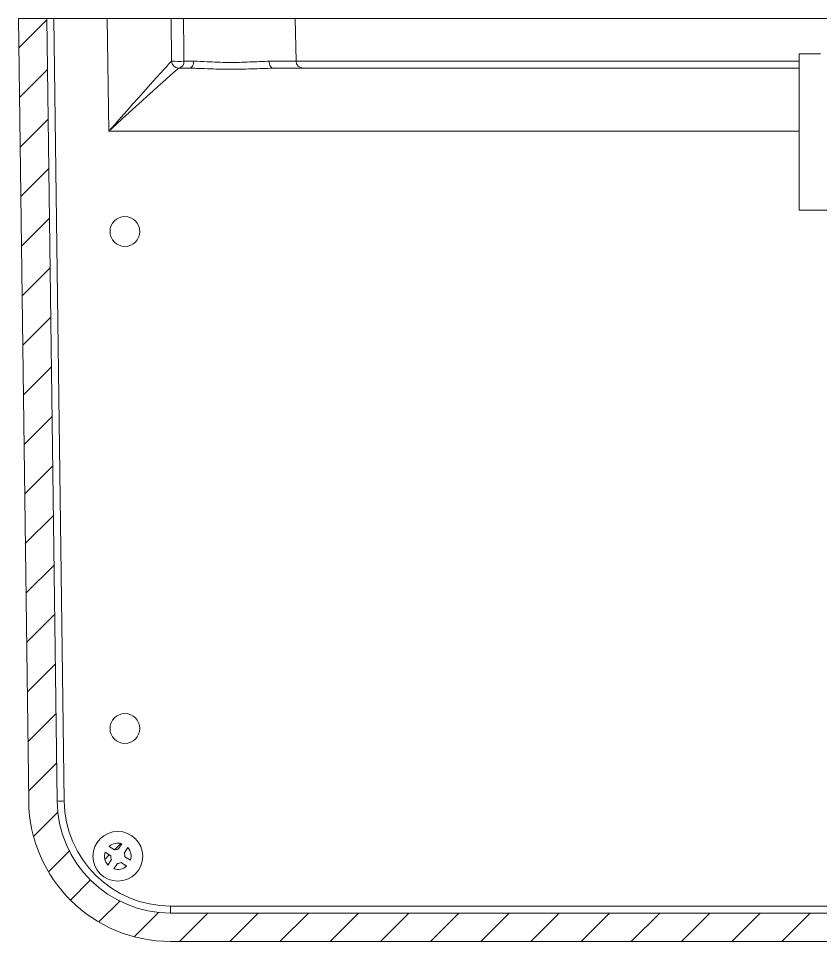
# Model space of a CAD drawing. Extents: x 14808 to 20058, y -13198 to -11680.
# Drawn here: x 18477.7 to 18534.2, y -13048 to -12982.9 of the extents above; entities that cross this region are included whole.
import ezdxf

# ---------------------------------------------------------------- set-up
doc = ezdxf.new("R2010")
doc.units = 0
doc.header["$LTSCALE"] = 7
doc.header["$MEASUREMENT"] = 0
doc.layers.get('0').update_dxf_attribs({"color": 2, "linetype": 'CONTINUOUS'})
pattern_1 = [(45, (18721.099, -12851.9663), (-1.122532, 1.122532), [])]

msp = doc.modelspace()

# ---------------------------------------------------------------- hatches: boundary and pattern name
at = {"linetype": 'Continuous', "lineweight": 0}
h = msp.add_hatch(dxfattribs=at)
h.set_pattern_fill('ANSI31', color=2, scale=20, style=0)
edge = h.paths.add_edge_path(flags=0)
edge.add_line((18480.383, -13038.055), (18479.661, -12982.95))
edge.add_line((18479.661, -12982.95), (18477.661, -12982.95))
edge.add_line((18477.661, -12982.95), (18478.383, -13038.081))
edge.add_arc((18488.382, -13037.95), 10, 180.75, 270)
edge.add_line((18488.382, -13047.95), (18621.699, -13047.95))
edge.add_line((18621.699, -13047.95), (18621.699, -13045.95))
edge.add_line((18621.699, -13045.95), (18488.382, -13045.95))
edge.add_arc((18488.382, -13037.95), 8, 180.75, 270, ccw=False)
h = msp.add_hatch(dxfattribs=at)
h.set_pattern_fill('ANSI31', scale=0.5, style=0)
h.set_pattern_definition(pattern_1)
edge = h.paths.add_edge_path(flags=0)
edge.add_arc((18484.661, -13041.95), 0.932, 72.41331, 131.28828)
edge.add_line((18484.046, -13041.25), (18484.435, -13041.504))
edge.add_arc((18484.661, -13041.95), 0.5, 86.8508, 116.8508, ccw=False)
edge.add_line((18484.689, -13041.451), (18484.943, -13041.062))
h = msp.add_hatch(dxfattribs=at)
h.set_pattern_fill('ANSI31', scale=0.5, style=0)
h.set_pattern_definition(pattern_1)
edge = h.paths.add_edge_path(flags=0)
edge.add_arc((18484.661, -13041.95), 0.932, 342.41331, 401.28828)
edge.add_line((18485.361, -13041.335), (18485.107, -13041.724))
edge.add_arc((18484.661, -13041.95), 0.5, -3.1492, 26.8508, ccw=False)
edge.add_line((18485.16, -13041.977), (18485.55, -13042.232))
h = msp.add_hatch(dxfattribs=at)
h.set_pattern_fill('ANSI31', scale=0.5, style=0)
h.set_pattern_definition(pattern_1)
edge = h.paths.add_edge_path(flags=0)
edge.add_arc((18484.661, -13041.95), 0.932, 162.41331, 221.28828)
edge.add_line((18483.961, -13042.565), (18484.215, -13042.176))
edge.add_arc((18484.661, -13041.95), 0.5, 176.8508, 206.8508, ccw=False)
edge.add_line((18484.162, -13041.923), (18483.773, -13041.668))
h = msp.add_hatch(dxfattribs=at)
h.set_pattern_fill('ANSI31', scale=0.5, style=0)
h.set_pattern_definition(pattern_1)
edge = h.paths.add_edge_path(flags=0)
edge.add_arc((18484.661, -13041.95), 0.932, 252.41331, 311.28828)
edge.add_line((18485.276, -13042.65), (18484.887, -13042.396))
edge.add_arc((18484.661, -13041.95), 0.5, 266.8508, 296.8508, ccw=False)
edge.add_line((18484.634, -13042.449), (18484.38, -13042.838))

# ---------------------------------------------------------------- linework, layer by layer
at = {"color": 7, "linetype": 'Continuous', "lineweight": 15}
for p, q in [((18478.383, -13038.081), (18477.661, -12982.95)), ((18479.661, -12982.95), (18477.661, -12982.95)), ((18480.383, -13038.055), (18479.661, -12982.95)), ((18480.161, -12982.95), (18479.661, -12982.95)), ((18480.883, -13038.055), (18480.161, -12982.95)), ((18480.161, -12982.95), (18483.912, -12982.95)), ((18483.912, -12982.95), (18484.016, -12990.891)), ((18488.411, -12982.95), (18483.912, -12982.95)), ((18488.451, -12985.957), (18488.411, -12982.95)), ((18489.286, -12982.95), (18497.161, -12982.95)), ((18497.214, -12985.959), (18497.161, -12982.95)), ((18497.161, -12982.95), (18534.661, -12982.95)), ((18534.161, -12985.45), (18532.661, -12985.45)), ((18532.661, -12985.45), (18532.661, -12996.45)), ((18489.318, -12985.959), (18490.007, -12985.959)), ((18489.715, -12986.45), (18488.95, -12986.45)), ((18532.661, -12986.45), (18495.607, -12986.45)), ((18532.661, -12996.45), (18548.661, -12996.45)), ((18484.046, -13041.25), (18484.435, -13041.504)), ((18484.689, -13041.451), (18484.943, -13041.062)), ((18485.361, -13041.335), (18485.107, -13041.724)), ((18484.162, -13041.923), (18483.773, -13041.668)), ((18483.961, -13042.565), (18484.215, -13042.176)), ((18485.16, -13041.977), (18485.55, -13042.232)), ((18484.634, -13042.449), (18484.38, -13042.838)), ((18485.276, -13042.65), (18484.887, -13042.396)), ((18488.382, -13045.457), (18488.382, -13045.95)), ((18621.699, -13045.95), (18488.382, -13045.95)), ((18621.699, -13047.95), (18488.382, -13047.95))]:
    msp.add_line(p, q, dxfattribs=at)
at = {"color": 8, "linetype": 'Continuous', "lineweight": 15}
for p, q in [((18495.316, -12985.959), (18497.214, -12985.959)), ((18497.214, -12985.957), (18532.661, -12985.957)), ((18484.016, -12990.891), (18532.661, -12990.891)), ((18617.866, -13045.457), (18488.382, -13045.457))]:
    msp.add_line(p, q, dxfattribs=at)
at = {"color": 7, "linetype": 'Continuous', "lineweight": 15, "flags": 128}
for points in [[(18489.715, -12986.45), (18489.771, -12986.441), (18489.825, -12986.413), (18489.875, -12986.368), (18489.919, -12986.307), (18489.956, -12986.232), (18489.983, -12986.147), (18490, -12986.055), (18490.007, -12985.959)], [(18495.607, -12986.45), (18495.551, -12986.441), (18495.497, -12986.413), (18495.447, -12986.368), (18495.403, -12986.307), (18495.367, -12986.232), (18495.34, -12986.147), (18495.322, -12986.055), (18495.316, -12985.959)]]:
    msp.add_lwpolyline(points, dxfattribs=at)
at = {"color": 7, "linetype": 'Continuous', "lineweight": 15}
for centre, radius in [((18485.161, -12997.95), 1.05), ((18485.161, -13032.95), 1.05), ((18484.661, -13041.95), 1.75)]:
    msp.add_circle(centre, radius, dxfattribs=at)
for centre, radius, start, end in [((18488.95, -12985.95), 0.5, 180.75719, 269.99765), ((18488.951, -12985.95), 0.5, 180.75, 270), ((18488.899, -12980.038), 5.935, 265.6667, 274.04502), ((18488.874, -12986.01), 0.447, 279.87104, 6.58515), ((18497.714, -12985.95), 0.5, 181, 270), ((18488.382, -13037.95), 10, 180.75, 270), ((18488.382, -13037.95), 8, 180.75, 270), ((18480.633, -13028.504), 9.554, 268.50068, 271.49932), ((18488.382, -13037.957), 7.5, 180.75, 270), ((18484.661, -13041.95), 0.932, 72.41331, 131.28828), ((18484.661, -13041.95), 0.5, 86.8508, 116.8508), ((18484.661, -13041.95), 0.932, 342.41331, 41.28828), ((18484.661, -13041.95), 0.932, 162.41331, 221.28828), ((18484.661, -13041.95), 0.5, 176.8508, 206.8508), ((18484.661, -13041.95), 0.5, 356.8508, 26.8508), ((18484.661, -13041.95), 0.932, 252.41331, 311.28828), ((18484.661, -13041.95), 0.5, 266.8508, 296.8508)]:
    msp.add_arc(centre, radius, start, end, dxfattribs=at)
for centre, major_axis, ratio, start_param, end_param in [((18484.016, -12990.95), (4.435, 4.993), 0.005857, 0.006496, 1.564202), ((18483.95, -12985.95), (4.5, -0.007), 0.001454, 6.270288, 6.283206), ((18484.016, -12990.95), (4.935, 4.5), 0.006517, 0.007147, 1.564854)]:
    msp.add_ellipse(centre, major_axis=major_axis, ratio=ratio, start_param=start_param, end_param=end_param, dxfattribs=at)
for points, knots in [([(18488.411, -12982.95), (18488.417, -12982.95), (18488.428, -12982.95), (18488.514, -12982.95), (18488.641, -12982.95), (18488.8, -12982.95), (18488.97, -12982.95), (18489.134, -12982.95), (18489.236, -12982.95), (18489.28, -12982.95), (18489.286, -12982.95)], [0, 0, 0, 0, 0.139592, 0.279188, 0.418694, 0.558081, 0.697405, 0.836748, 0.976185, 1, 1, 1, 1]), ([(18489.286, -12982.95), (18489.292, -12983.498), (18489.303, -12984.501), (18489.313, -12985.504), (18489.318, -12985.959)], [0, 0, 0, 0, 0.54666, 1, 1, 1, 1]), ([(18490.007, -12985.959), (18490.318, -12985.968), (18491.059, -12985.992), (18492.435, -12986.074), (18493.985, -12986.013), (18494.872, -12985.977), (18495.316, -12985.959)], [0, 0, 0, 0, 0.193333, 0.460272, 0.730109, 1, 1, 1, 1]), ([(18495.607, -12986.45), (18495.112, -12986.466), (18494.114, -12986.5), (18492.413, -12986.553), (18490.897, -12986.48), (18490.062, -12986.459), (18489.715, -12986.45)], [0, 0, 0, 0, 0.267788, 0.540241, 0.808904, 1, 1, 1, 1])]:
    msp.add_open_spline(points, degree=3, knots=knots, dxfattribs=at)

doc.saveas('drawing.dxf')
